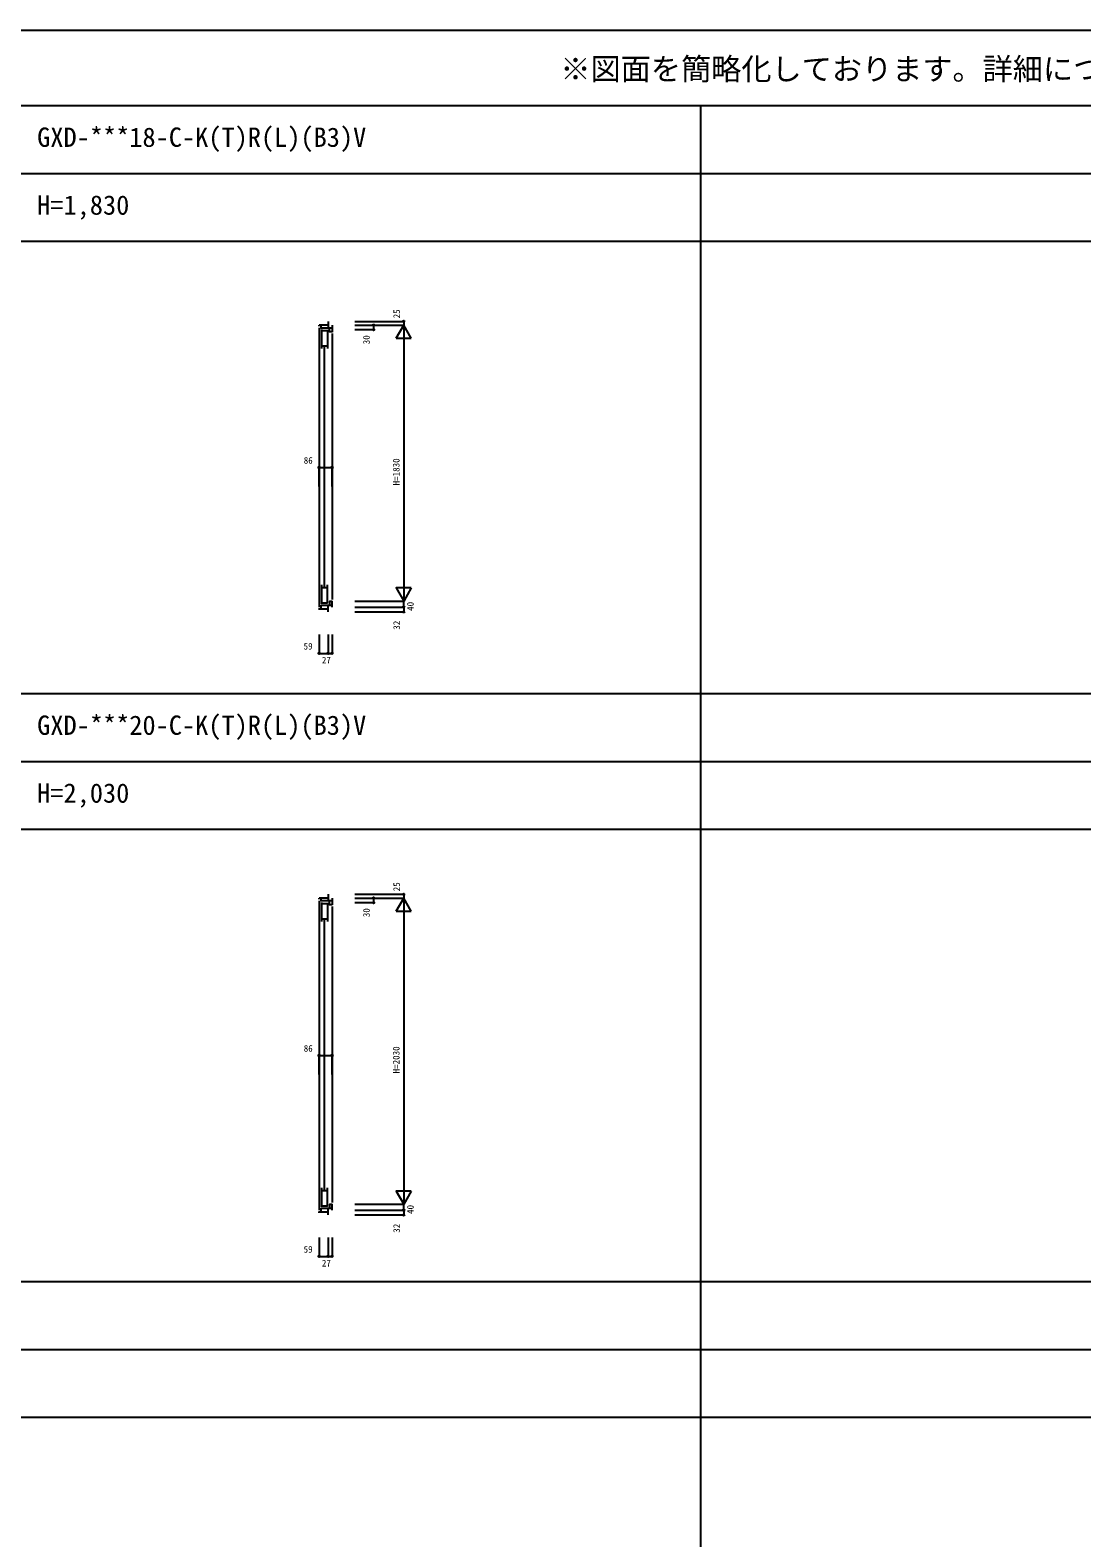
# Model space of a CAD drawing. Units: millimetres, scale not verified. Extents: x -13762 to 13750, y -10012 to 10000.
# Drawn here: x -196 to 6777, y 0 to 10000 of the extents above; entities that cross this region are included whole.
import ezdxf
from ezdxf.enums import TextEntityAlignment as Align

# ---------------------------------------------------------------- set-up
doc = ezdxf.new("R2010")
doc.units = ezdxf.units.MM
doc.header["$LTSCALE"] = 50
for name, color, linetype in [('0-0_0', 7, 'Continuous'), ('0-3_YKK_C1', 4, 'Continuous'), ('0-4_YKK_F1', 7, 'Continuous'), ('0-6_YKK_N1', 2, 'Continuous')]:
    doc.layers.add(name, color=color, linetype=linetype)
doc.styles.add('ＭＳ ゴシック', font='')
doc.styles.get('ＭＳ ゴシック').set_extended_font_data('MS Gothic')

msp = doc.modelspace()

# ---------------------------------------------------------------- linework, layer by layer
at = {"layer": '0-3_YKK_C1'}
for p, q in [((1719.5, 8036), (1719.5, 8043.5)), ((1780.5, 8043.5), (1719.5, 8043.5)), ((1719.5, 8026), (1719.5, 6172.5)), ((1735, 8014.5), (1735, 7888.3)), ((1735, 8008.5), (1775.5, 8008.5)), ((1775.5, 8011.5), (1775.5, 7888.3)), ((1778.5, 8068.5), (1778.5, 8026.5)), ((1805.5, 8043.5), (1805.5, 7997.5)), ((1735, 7906.8), (1775.5, 7906.8)), ((1752.7, 7900.3), (1752.7, 6309.69)), ((1805.5, 7987.5), (1805.5, 6223.5)), ((1735, 6321.69), (1735, 6195.49)), ((1735, 6303.19), (1775.5, 6303.19)), ((1775.5, 6198.49), (1775.5, 6321.69)), ((1735, 6201.49), (1775.5, 6201.49)), ((1805.5, 6173.5), (1805.5, 6213.5)), ((1733, 6162.5), (1733, 6187)), ((1733, 6187), (1805.5, 6187)), ((1778.5, 6141.5), (1778.5, 6187)), ((1719.5, 4236), (1719.5, 4243.5)), ((1780.5, 4243.5), (1719.5, 4243.5)), ((1719.5, 4226), (1719.5, 2172.5)), ((1735, 4214.5), (1735, 4088.3)), ((1735, 4208.5), (1775.5, 4208.5)), ((1775.5, 4211.5), (1775.5, 4088.3)), ((1778.5, 4268.5), (1778.5, 4226.5)), ((1805.5, 4243.5), (1805.5, 4197.5)), ((1735, 4106.8), (1775.5, 4106.8)), ((1752.7, 4100.3), (1752.7, 2309.69)), ((1805.5, 4187.5), (1805.5, 2223.5)), ((1735, 2321.69), (1735, 2195.49)), ((1735, 2303.19), (1775.5, 2303.19)), ((1775.5, 2198.49), (1775.5, 2321.69)), ((1735, 2201.49), (1775.5, 2201.49)), ((1805.5, 2173.5), (1805.5, 2213.5)), ((1733, 2162.5), (1733, 2187)), ((1733, 2187), (1805.5, 2187)), ((1778.5, 2141.5), (1778.5, 2187))]:
    msp.add_line(p, q, dxfattribs=at)
for points in [[(1730.5, 8043.5), (1730.5, 8026.5), (1805.5, 8026.5)], [(1805.5, 7998.5), (1788.5, 7998.5), (1788.5, 8026.5)], [(1805.5, 6210), (1788.5, 6210), (1788.5, 6187)], [(1719.5, 6156.5), (1719.5, 6162.5), (1778.5, 6162.5)], [(1730.5, 4243.5), (1730.5, 4226.5), (1805.5, 4226.5)], [(1805.5, 4198.5), (1788.5, 4198.5), (1788.5, 4226.5)], [(1805.5, 2210), (1788.5, 2210), (1788.5, 2187)], [(1719.5, 2156.5), (1719.5, 2162.5), (1778.5, 2162.5)]]:
    msp.add_lwpolyline(points, dxfattribs=at)
at = {"layer": '0-4_YKK_F1'}
for p, q in [((-13750, 10000), (13750, 10000)), ((-13750, 9500), (13250, 9500)), ((4250, -10000), (4250, 9500)), ((-13750, 9050), (13250, 9050)), ((-13750, 8600), (13250, 8600)), ((-13750, 5600), (13250, 5600)), ((-13750, 5150), (13250, 5150)), ((-13750, 4700), (13250, 4700)), ((-13750, 1700), (13250, 1700)), ((-13750, 1250), (13250, 1250)), ((-13750, 800), (13250, 800))]:
    msp.add_line(p, q, dxfattribs=at)
at = {"layer": '0-6_YKK_N1'}
for p, q in [((1955.5, 8068.5), (2280.5, 8068.5)), ((1955.5, 8043.5), (2280.5, 8043.5)), ((1955.5, 8013.5), (2080.5, 8013.5)), ((2080.5, 8043.5), (2080.5, 8013.5)), ((2230.5, 7956.9), (2280.5, 8043.5)), ((2280.5, 8068.5), (2280.5, 8043.5)), ((2280.5, 8043.5), (2280.5, 6213.5)), ((2330.5, 7956.9), (2280.5, 8043.5)), ((2230.5, 7956.9), (2330.5, 7956.9)), ((1719.5, 6974.25), (1719.5, 7099.25)), ((1719.5, 7099.25), (1805.5, 7099.25)), ((1805.5, 6974.25), (1805.5, 7099.25)), ((2330.5, 6300.1), (2280.5, 6213.5)), ((1955.5, 6213.5), (2280.5, 6213.5)), ((2280.5, 6173.5), (2280.5, 6213.5)), ((1955.5, 6173.5), (2280.5, 6173.5)), ((1955.5, 6141.5), (2280.5, 6141.5)), ((2280.5, 6173.5), (2280.5, 6141.5)), ((1719.5, 5991.5), (1719.5, 5866.5)), ((1778.5, 5991.5), (1778.5, 5866.5)), ((1805.5, 5991.5), (1805.5, 5866.5)), ((1719.5, 5866.5), (1778.5, 5866.5)), ((1778.5, 5866.5), (1805.5, 5866.5)), ((1955.5, 4268.5), (2280.5, 4268.5)), ((1955.5, 4243.5), (2280.5, 4243.5)), ((1955.5, 4213.5), (2080.5, 4213.5)), ((2080.5, 4243.5), (2080.5, 4213.5)), ((2230.5, 4156.9), (2280.5, 4243.5)), ((2280.5, 4268.5), (2280.5, 4243.5)), ((2280.5, 4243.5), (2280.5, 2213.5)), ((2330.5, 4156.9), (2280.5, 4243.5)), ((2230.5, 4156.9), (2330.5, 4156.9)), ((1719.5, 3074.25), (1719.5, 3199.25)), ((1719.5, 3199.25), (1805.5, 3199.25)), ((1805.5, 3074.25), (1805.5, 3199.25)), ((2330.5, 2300.1), (2280.5, 2213.5)), ((1955.5, 2213.5), (2280.5, 2213.5)), ((2280.5, 2173.5), (2280.5, 2213.5)), ((1955.5, 2173.5), (2280.5, 2173.5)), ((1955.5, 2141.5), (2280.5, 2141.5)), ((2280.5, 2173.5), (2280.5, 2141.5)), ((1719.5, 1991.5), (1719.5, 1866.5)), ((1778.5, 1991.5), (1778.5, 1866.5)), ((1805.5, 1991.5), (1805.5, 1866.5)), ((1719.5, 1866.5), (1778.5, 1866.5)), ((1778.5, 1866.5), (1805.5, 1866.5))]:
    msp.add_line(p, q, dxfattribs=at)
for points in [[(2330.5, 6300.1), (2230.5, 6300.1), (2280.5, 6213.5)], [(2330.5, 2300.1), (2230.5, 2300.1), (2280.5, 2213.5)]]:
    msp.add_lwpolyline(points, dxfattribs=at)
for centre in [(2080.5, 8043.5), (2080.5, 8013.5), (2280.5, 8068.5), (1719.5, 7099.25), (1805.5, 7099.25), (2280.5, 6173.5), (2280.5, 6141.5), (1719.5, 5866.5), (1778.5, 5866.5), (1805.5, 5866.5), (2080.5, 4243.5), (2080.5, 4213.5), (2280.5, 4268.5), (1719.5, 3199.25), (1805.5, 3199.25), (2280.5, 2173.5), (2280.5, 2141.5), (1719.5, 1866.5), (1778.5, 1866.5), (1805.5, 1866.5)]:
    msp.add_circle(centre, 5, dxfattribs=at)

# ---------------------------------------------------------------- texts
at = {"layer": '0-0_0', "style": 'ＭＳ ゴシック'}
for s, height, p in [('※図面を簡略化しております。詳細につきましては、詳細図（納まり図）をご参照ください。', 146.6, (3319.42, 9625)), ('GXD-***18-C-K(T)R(L)(B3)V', 128.3, (-150, 9187.5)), ('H=1,830', 128.3, (-150, 8737.5)), ('GXD-***20-C-K(T)R(L)(B3)V', 128.3, (-150, 5287.5)), ('H=2,030', 128.3, (-150, 4837.5))]:
    msp.add_text(s, height=height, dxfattribs=at).set_placement(p, align=Align.BOTTOM_LEFT)
at = {"layer": '0-6_YKK_N1', "style": 'ＭＳ ゴシック'}
for s, p in [('25', (2268.5, 8088.5)), ('30', (2068.5, 7916.46)), ('H=1830', (2265.87, 6980.4)), ('40', (2359.47, 6148.26)), ('32', (2268.5, 6023.5)), ('25', (2268.5, 4288.5)), ('30', (2068.5, 4116.46)), ('H=2030', (2265.87, 3080.4)), ('40', (2359.47, 2148.26)), ('32', (2268.5, 2023.5))]:
    msp.add_text(s, height=43.99, rotation=90, dxfattribs=at).set_placement(p, align=Align.BOTTOM_LEFT)
for s, p in [('86', (1617.5, 7111.25)), ('59', (1616.5, 5878.5)), ('27', (1737.89, 5786.5)), ('86', (1617.5, 3211.25)), ('59', (1616.5, 1878.5)), ('27', (1737.89, 1786.5))]:
    msp.add_text(s, height=43.99, dxfattribs=at).set_placement(p, align=Align.BOTTOM_LEFT)

doc.saveas('drawing.dxf')
